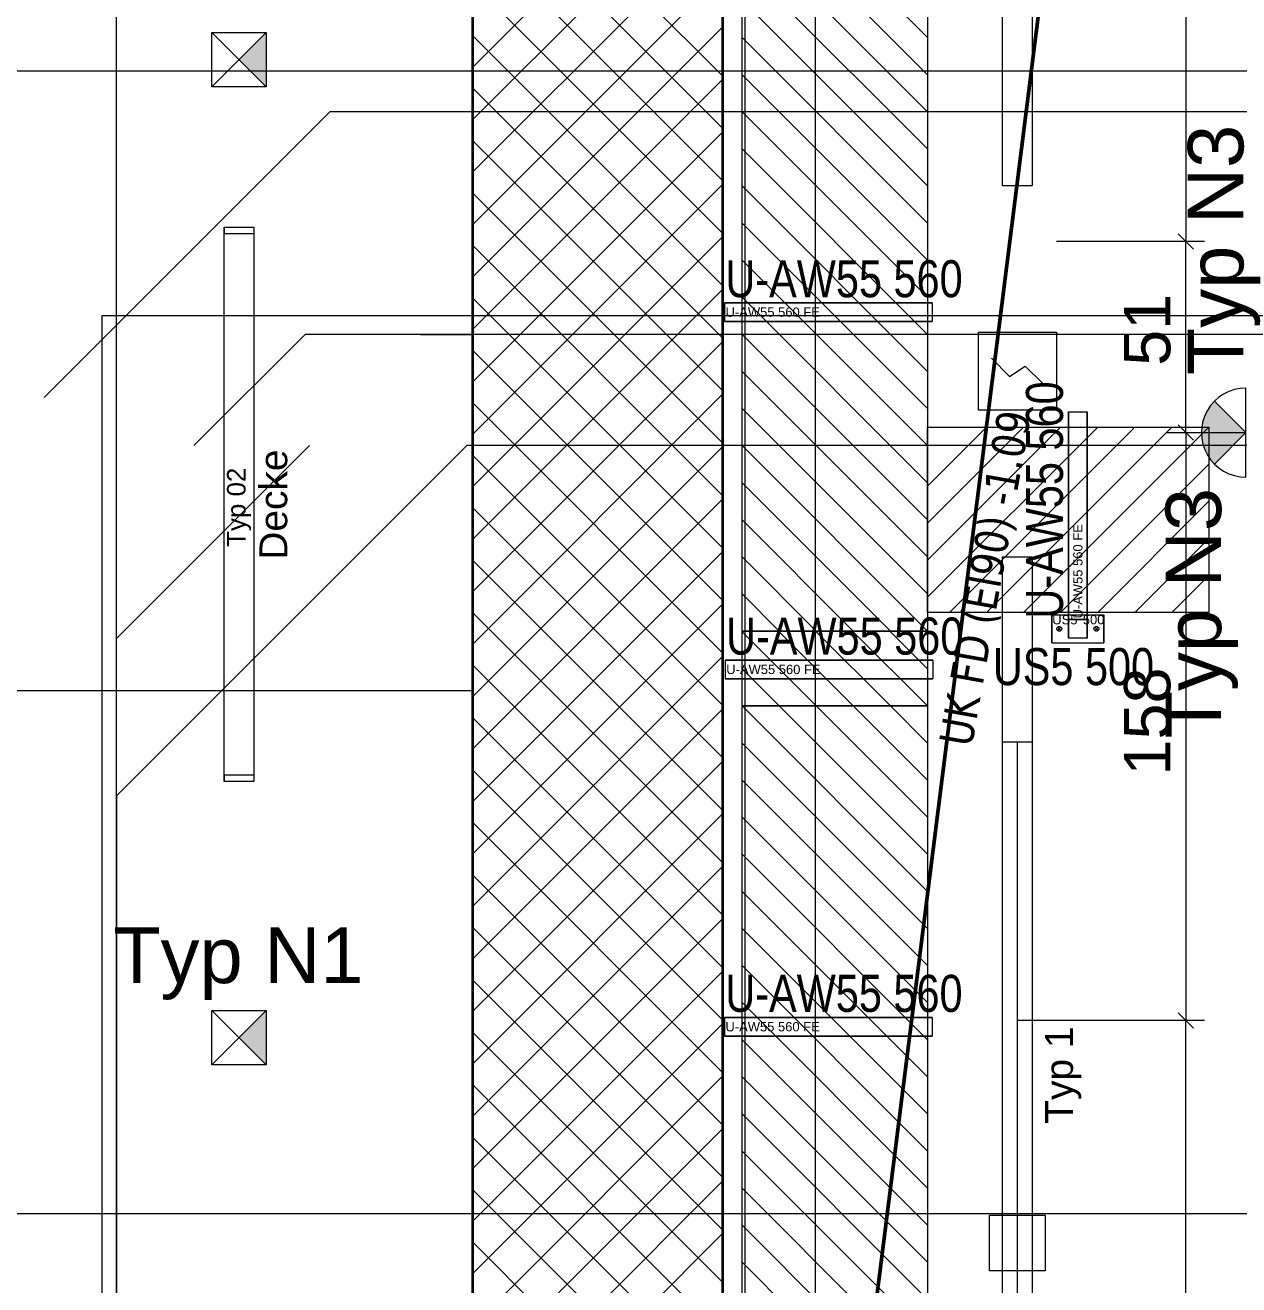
# Model space of a CAD drawing. Extents: x -1132 to 613, y -179 to 712.
# Drawn here: x -739.4 to -674, y 134.2 to 202.1 of the extents above; entities that cross this region are included whole.
import ezdxf
from ezdxf.lldxf.tags import DXFTag

# ---------------------------------------------------------------- set-up
doc = ezdxf.new("R2010")
doc.units = 0
doc.layers.get('0').update_dxf_attribs({"lineweight": 13})
for name, color, linetype, lineweight in [('A-____-NOTE-TEXT', 7, 'Continuous', 9), ('A-DETL-____-HDLN', 7, '_Verdeckte Linien_', 9), ('A-FLOR-____-OTLN', 7, 'Continuous', 9), ('A-WALL-____-MCUT', 7, 'Continuous', 35), ('A-WALL-____-PATT', 7, 'Continuous', 35), ('S-GRID-____-OTLN', 7, 'Continuous', 5)]:
    doc.layers.add(name, color=color, linetype=linetype, lineweight=lineweight)
for name, color, linetype, lineweight, true_color in [('A-DETL-____-OTLN', 5, 'Continuous', 9, 0x0000ff), ('EL01_VVV_Mass', 7, 'Continuous', 13, 0xb2b200), ('EL01_WAN_Brandmeldeanlagen', 7, 'Continuous', 13, 0xff8000), ('EL01_WAN_Leuchten', 7, 'Continuous', 13, 0x0080ff), ('EL01_WAN_Leuchtentyp', 7, 'Continuous', 13, 0x0099ff), ('EL01_WAN_Licht', 7, 'Continuous', 13, 0x0080ff), ('EL01_WAN_Notbeleuchtungen', 7, 'Continuous', 13, 0x009900), ('EL01_WAN_Notbeleuchtungentyp', 7, 'Continuous', 13, 0x009900), ('EL01_WAN_Trassen', 40, 'Continuous', 13, 0xffbf00), ('EL01_WAN_Trassen Befestigung', 7, 'Continuous', 13, 0xb2b200), ('X_Geometrie', 3, 'Continuous', 50, 0x00ff00)]:
    doc.layers.add(name, color=color, linetype=linetype, lineweight=lineweight, true_color=true_color)
doc.styles.get("Standard").update_dxf_attribs({"font": 'arial.ttf'})
tags = doc.linetypes.add('_Rasterlinie_', pattern=[0.375, 0.2, -0.05, 0.075, -0.05]).pattern_tags.tags
tags[10:11] = [DXFTag(74, 4), DXFTag(75, 0), DXFTag(340, '0'), DXFTag(46, 1.0), DXFTag(50, 0.0), DXFTag(44, 0.0), DXFTag(45, 0.0)]
tags[8:9] = [DXFTag(74, 4), DXFTag(75, 0), DXFTag(340, '0'), DXFTag(46, 1.0), DXFTag(50, 0.0), DXFTag(44, 0.0), DXFTag(45, 0.0)]
tags[6:7] = [DXFTag(74, 4), DXFTag(75, 0), DXFTag(340, '0'), DXFTag(46, 1.0), DXFTag(50, 0.0), DXFTag(44, 0.0), DXFTag(45, 0.0)]
tags[4:5] = [DXFTag(74, 4), DXFTag(75, 0), DXFTag(340, '0'), DXFTag(46, 1.0), DXFTag(50, 0.0), DXFTag(44, 0.0), DXFTag(45, 0.0)]
tags = doc.linetypes.add('_Strichliert - Fein_', pattern=[0.15, 0.1, -0.05]).pattern_tags.tags
tags[6:7] = [DXFTag(74, 4), DXFTag(75, 0), DXFTag(340, '0'), DXFTag(46, 1.0), DXFTag(50, 0.0), DXFTag(44, 0.0), DXFTag(45, 0.0)]
tags[4:5] = [DXFTag(74, 4), DXFTag(75, 0), DXFTag(340, '0'), DXFTag(46, 1.0), DXFTag(50, 0.0), DXFTag(44, 0.0), DXFTag(45, 0.0)]
tags = doc.linetypes.add('_Verdeckte Linien_', pattern=[0.15, 0.1, -0.05]).pattern_tags.tags
tags[6:7] = [DXFTag(74, 4), DXFTag(75, 0), DXFTag(340, '0'), DXFTag(46, 1.0), DXFTag(50, 0.0), DXFTag(44, 0.0), DXFTag(45, 0.0)]
tags[4:5] = [DXFTag(74, 4), DXFTag(75, 0), DXFTag(340, '0'), DXFTag(46, 1.0), DXFTag(50, 0.0), DXFTag(44, 0.0), DXFTag(45, 0.0)]

# ---------------------------------------------------------------- blocks, each defined once
blk = doc.blocks.new('Referenz-A0UNPDE96I', base_point=(-1115.886, -117.372))
at = {"layer": 'A-DETL-____-HDLN', "color": 0, "linetype": '_Verdeckte Linien_', "ltscale": 0.13}
for p, q in [((-734.515, 1.478), (-734.515, 252.878)), ((-738.415, 182.078), (-723.015, 197.478)), ((-538.215, 197.478), (-723.015, 197.478)), ((-735.315, 186.478), (-735.315, -37.522)), ((-365.615, 186.478), (-735.315, 186.478)), ((-724.344, 185.478), (-730.344, 179.478)), ((-551.015, 185.478), (-724.344, 185.478)), ((-718.115, 185.478), (-715.315, 185.478)), ((-715.629, 179.478), (-734.515, 160.593)), ((-734.515, 169.078), (-724.115, 179.478)), ((-637.215, 179.478), (-715.629, 179.478)), ((-734.515, 160.593), (-734.515, 32.478))]:
    blk.add_line(p, q, dxfattribs=at)
at = {"layer": 'A-DETL-____-OTLN', "color": 0, "linetype": '_Strichliert - Fein_', "ltscale": 0.13}
blk.add_line((-700.615, 98.478), (-700.615, 261.878), dxfattribs=at)
at = {"layer": 'A-FLOR-____-OTLN', "color": 0, "linetype": 'Continuous', "ltscale": 0.13}
blk.add_line((-740.515, 166.278), (-715.315, 166.278), dxfattribs=at)
at = {"layer": 'A-WALL-____-MCUT', "color": 0, "linetype": 'Continuous', "ltscale": 0.35}
for p, q in [((-715.315, 261.678), (-715.315, -107.622)), ((-701.815, 98.478), (-701.815, 261.678))]:
    blk.add_line(p, q, dxfattribs=at)
at = {"layer": 'A-WALL-____-PATT', "color": 0, "linetype": 'Continuous', "lineweight": 9, "ltscale": 0.13}
for p, q in [((-715.315, 199.874), (-701.815, 213.374)), ((-701.815, 199.406), (-715.315, 212.906)), ((-715.315, 197.046), (-701.815, 210.546)), ((-701.815, 196.578), (-715.315, 210.078)), ((-715.315, 194.217), (-701.815, 207.717)), ((-701.815, 193.75), (-715.315, 207.25)), ((-715.315, 191.389), (-701.815, 204.889)), ((-701.815, 190.921), (-715.315, 204.421)), ((-715.315, 188.561), (-701.815, 202.061)), ((-701.815, 188.093), (-715.315, 201.593)), ((-715.315, 185.732), (-701.815, 199.232)), ((-701.815, 185.264), (-715.315, 198.764)), ((-715.315, 182.904), (-701.815, 196.404)), ((-701.815, 182.436), (-715.315, 195.936)), ((-715.315, 180.075), (-701.815, 193.575)), ((-701.815, 179.607), (-715.315, 193.107)), ((-715.315, 177.247), (-701.815, 190.747)), ((-701.815, 176.779), (-715.315, 190.279)), ((-715.315, 174.418), (-701.815, 187.918)), ((-701.815, 173.951), (-715.315, 187.451)), ((-715.315, 171.59), (-701.815, 185.09)), ((-701.815, 171.122), (-715.315, 184.622)), ((-715.315, 168.762), (-701.815, 182.262)), ((-701.815, 168.294), (-715.315, 181.794)), ((-715.315, 165.933), (-701.815, 179.433)), ((-701.815, 165.465), (-715.315, 178.965)), ((-715.315, 163.105), (-701.815, 176.605)), ((-701.815, 162.637), (-715.315, 176.137)), ((-715.315, 160.276), (-701.815, 173.776)), ((-701.815, 159.808), (-715.315, 173.308)), ((-715.315, 157.448), (-701.815, 170.948)), ((-701.815, 156.98), (-715.315, 170.48)), ((-715.315, 154.619), (-701.815, 168.119)), ((-701.815, 154.152), (-715.315, 167.652)), ((-715.315, 151.791), (-701.815, 165.291)), ((-701.815, 151.323), (-715.315, 164.823)), ((-715.315, 148.963), (-701.815, 162.463)), ((-701.815, 148.495), (-715.315, 161.995)), ((-715.315, 146.134), (-701.815, 159.634)), ((-701.815, 145.666), (-715.315, 159.166)), ((-715.315, 143.306), (-701.815, 156.806)), ((-701.815, 142.838), (-715.315, 156.338)), ((-715.315, 140.477), (-701.815, 153.977)), ((-701.815, 140.009), (-715.315, 153.509)), ((-715.315, 137.649), (-701.815, 151.149)), ((-701.815, 137.181), (-715.315, 150.681)), ((-715.315, 134.82), (-701.815, 148.32)), ((-701.815, 134.353), (-715.315, 147.853)), ((-715.315, 131.992), (-701.815, 145.492)), ((-701.815, 131.524), (-715.315, 145.024)), ((-715.315, 129.164), (-701.815, 142.664)), ((-701.815, 128.696), (-715.315, 142.196)), ((-715.315, 126.335), (-701.815, 139.835)), ((-701.815, 125.867), (-715.315, 139.367)), ((-715.315, 123.507), (-701.815, 137.007)), ((-701.815, 123.039), (-715.315, 136.539))]:
    blk.add_line(p, q, dxfattribs=at)
at = {"layer": 'S-GRID-____-OTLN', "color": 0, "linetype": '_Rasterlinie_', "ltscale": 0.13}
for p, q in [((-696.815, -113.603), (-696.815, 631.478)), ((-1107.612, 199.678), (103.376, 199.678)), ((-1107.612, 138.078), (103.376, 138.078))]:
    blk.add_line(p, q, dxfattribs=at)
at = {"layer": 'X_Geometrie', "color": 0, "linetype": 'Continuous', "ltscale": 0.5}
blk.add_line((-698.996, 90.04), (-677.749, 258.729), dxfattribs=at)
at = {"layer": 'A-____-NOTE-TEXT', "color": 0, "linetype": 'Continuous', "lineweight": 5, "ltscale": 0.13, "insert": (-690.177, 163.499), "char_height": 1.8, "attachment_point": 1, "rotation": 79.87909}
blk.add_mtext('{\\W0.8;\\fVerdana;UK FD (EI90) -1.09}', dxfattribs=at)
blk = doc.blocks.new('Kabelkanal-A0UNPDFP6I', base_point=(-700.784, 165.442))
at = {"color": 0, "linetype": 'ByBlock', "lineweight": -2, "ltscale": 0.13}
for p, q in [((-700.784, 165.442), (-700.784, 169.478)), ((-700.784, 169.478), (-690.784, 169.478)), ((-690.784, 169.478), (-690.784, 165.442)), ((-690.784, 165.442), (-700.784, 165.442))]:
    blk.add_line(p, q, dxfattribs=at)
at = {"color": 0, "linetype": 'ByBlock', "lineweight": 18, "ltscale": 0.18}
for p, q in [((-700.784, 169.442), (-696.784, 165.442)), ((-698.82, 169.478), (-694.784, 165.442)), ((-696.82, 169.478), (-692.784, 165.442)), ((-690.784, 165.442), (-694.82, 169.478)), ((-690.784, 167.442), (-692.82, 169.478)), ((-700.784, 167.442), (-698.784, 165.442))]:
    blk.add_line(p, q, dxfattribs=at)
blk = doc.blocks.new('IfcObject-A0UNPDGF6I', base_point=(-701.733, 147.643))
at = {"layer": 'EL01_WAN_Trassen', "linetype": 'ByBlock', "lineweight": -2, "ltscale": 0.13}
for p, q in [((-701.733, 148.643), (-701.733, 147.643)), ((-701.733, 148.643), (-701.733, 147.643)), ((-701.733, 148.643), (-690.533, 148.643)), ((-690.533, 148.643), (-701.733, 148.643)), ((-701.733, 148.643), (-701.733, 148.643)), ((-690.533, 148.643), (-690.533, 147.643)), ((-690.533, 148.643), (-690.533, 147.643)), ((-690.533, 148.643), (-690.533, 148.643)), ((-701.733, 147.643), (-690.533, 147.643)), ((-690.533, 147.643), (-701.733, 147.643)), ((-701.733, 147.643), (-701.733, 147.643)), ((-690.533, 147.643), (-690.533, 147.643))]:
    blk.add_line(p, q, dxfattribs=at)
at = {"layer": 'EL01_WAN_Trassen', "lineweight": -2, "attachment_point": 1}
for s, insert, char_height in [('{\\W0.8;\\fArial;U-AW55 560}', (-701.686, 150.943), 2), ('{\\fArial;U-AW55 560 FE}', (-701.678, 148.393), 0.5)]:
    blk.add_mtext(s, dxfattribs=dict(at, insert=insert, char_height=char_height))
blk = doc.blocks.new('Kabelkanal-A0UNPDIL6I', base_point=(-700.784, 169.478))
at = {"color": 0, "linetype": 'ByBlock', "lineweight": -2, "ltscale": 0.13}
for p, q in [((-700.784, 169.478), (-700.784, 229.478)), ((-700.784, 229.478), (-690.784, 229.478)), ((-690.784, 229.478), (-690.784, 169.478)), ((-690.784, 169.478), (-700.784, 169.478))]:
    blk.add_line(p, q, dxfattribs=at)
at = {"color": 0, "linetype": 'ByBlock', "lineweight": 18, "ltscale": 0.18}
for p, q in [((-690.784, 219.478), (-700.784, 229.478)), ((-690.784, 221.478), (-698.784, 229.478)), ((-690.784, 223.478), (-696.784, 229.478)), ((-690.784, 225.478), (-694.784, 229.478)), ((-690.784, 227.478), (-692.784, 229.478)), ((-690.784, 217.478), (-700.784, 227.478)), ((-690.784, 215.478), (-700.784, 225.478)), ((-690.784, 213.478), (-700.784, 223.478)), ((-690.784, 211.478), (-700.784, 221.478)), ((-690.784, 209.478), (-700.784, 219.478)), ((-690.784, 207.478), (-700.784, 217.478)), ((-690.784, 205.478), (-700.784, 215.478)), ((-690.784, 203.478), (-700.784, 213.478)), ((-690.784, 201.478), (-700.784, 211.478)), ((-690.784, 199.478), (-700.784, 209.478)), ((-690.784, 197.478), (-700.784, 207.478)), ((-690.784, 195.478), (-700.784, 205.478)), ((-690.784, 193.478), (-700.784, 203.478)), ((-690.784, 191.478), (-700.784, 201.478)), ((-690.784, 189.478), (-700.784, 199.478)), ((-690.784, 187.478), (-700.784, 197.478)), ((-690.784, 185.478), (-700.784, 195.478)), ((-690.784, 183.478), (-700.784, 193.478)), ((-690.784, 181.478), (-700.784, 191.478)), ((-690.784, 179.478), (-700.784, 189.478)), ((-690.784, 177.478), (-700.784, 187.478)), ((-690.784, 175.478), (-700.784, 185.478)), ((-690.784, 173.478), (-700.784, 183.478)), ((-690.784, 171.478), (-700.784, 181.478)), ((-690.784, 169.478), (-700.784, 179.478)), ((-700.784, 177.478), (-692.784, 169.478)), ((-700.784, 175.478), (-694.784, 169.478)), ((-700.784, 173.478), (-696.784, 169.478)), ((-700.784, 171.478), (-698.784, 169.478))]:
    blk.add_line(p, q, dxfattribs=at)
blk = doc.blocks.new('Kabelkanal-A0UNPDKF6I', base_point=(-700.784, 105.442))
at = {"color": 0, "linetype": 'ByBlock', "lineweight": -2, "ltscale": 0.13}
for p, q in [((-700.784, 105.442), (-700.784, 165.442)), ((-700.784, 165.442), (-690.784, 165.442)), ((-690.784, 165.442), (-690.784, 105.442)), ((-690.784, 105.442), (-700.784, 105.442))]:
    blk.add_line(p, q, dxfattribs=at)
at = {"color": 0, "linetype": 'ByBlock', "lineweight": 18, "ltscale": 0.18}
for p, q in [((-690.784, 155.442), (-700.784, 165.442)), ((-690.784, 157.442), (-698.784, 165.442)), ((-690.784, 159.442), (-696.784, 165.442)), ((-690.784, 161.442), (-694.784, 165.442)), ((-690.784, 163.442), (-692.784, 165.442)), ((-690.784, 153.442), (-700.784, 163.442)), ((-690.784, 151.442), (-700.784, 161.442)), ((-690.784, 149.442), (-700.784, 159.442)), ((-690.784, 147.442), (-700.784, 157.442)), ((-690.784, 145.442), (-700.784, 155.442)), ((-690.784, 143.442), (-700.784, 153.442)), ((-690.784, 141.442), (-700.784, 151.442)), ((-690.784, 139.442), (-700.784, 149.442)), ((-690.784, 137.442), (-700.784, 147.442)), ((-690.784, 135.442), (-700.784, 145.442)), ((-690.784, 133.442), (-700.784, 143.442)), ((-690.784, 131.442), (-700.784, 141.442)), ((-690.784, 129.442), (-700.784, 139.442)), ((-690.784, 127.442), (-700.784, 137.442)), ((-690.784, 125.442), (-700.784, 135.442)), ((-690.784, 123.442), (-700.784, 133.442)), ((-690.784, 121.442), (-700.784, 131.442)), ((-690.784, 119.442), (-700.784, 129.442)), ((-690.784, 117.442), (-700.784, 127.442)), ((-690.784, 115.442), (-700.784, 125.442)), ((-690.784, 113.442), (-700.784, 123.442)), ((-690.784, 111.442), (-700.784, 121.442)), ((-690.784, 109.442), (-700.784, 119.442)), ((-690.784, 107.442), (-700.784, 117.442)), ((-690.784, 105.442), (-700.784, 115.442)), ((-700.784, 113.442), (-692.784, 105.442)), ((-700.784, 111.442), (-694.784, 105.442)), ((-700.784, 109.442), (-696.784, 105.442)), ((-700.784, 107.442), (-698.784, 105.442))]:
    blk.add_line(p, q, dxfattribs=at)
blk = doc.blocks.new('IfcObject-A0UNPDMD6I', base_point=(-687.26, 166.563))
at = {"layer": 'EL01_WAN_Trassen', "linetype": 'ByBlock', "lineweight": -2, "ltscale": 0.13}
for p, q in [((-684.076, 170.352), (-681.276, 170.352)), ((-684.076, 170.352), (-681.276, 170.352)), ((-684.076, 168.852), (-684.076, 170.352)), ((-684.076, 170.352), (-684.076, 170.352)), ((-684.076, 170.352), (-684.076, 168.852)), ((-682.176, 170.102), (-683.176, 170.102)), ((-682.176, 170.102), (-683.176, 170.102)), ((-683.176, 169.102), (-683.176, 170.102)), ((-683.176, 170.102), (-683.176, 170.102)), ((-683.176, 170.102), (-683.176, 169.102)), ((-682.176, 169.102), (-682.176, 170.102)), ((-682.176, 170.102), (-682.176, 170.102)), ((-682.176, 170.102), (-682.176, 169.102)), ((-681.276, 168.852), (-681.276, 170.352)), ((-681.276, 170.352), (-681.276, 170.352)), ((-681.276, 170.352), (-681.276, 168.852)), ((-683.806, 169.602), (-683.802, 169.636)), ((-683.802, 169.568), (-683.806, 169.602)), ((-683.802, 169.636), (-683.789, 169.667)), ((-683.789, 169.537), (-683.802, 169.568)), ((-683.789, 169.667), (-683.768, 169.694)), ((-683.768, 169.51), (-683.789, 169.537)), ((-683.768, 169.694), (-683.741, 169.715)), ((-683.768, 169.51), (-683.584, 169.694)), ((-683.584, 169.51), (-683.768, 169.694)), ((-683.741, 169.49), (-683.768, 169.51)), ((-683.741, 169.715), (-683.71, 169.728)), ((-683.71, 169.477), (-683.741, 169.49)), ((-683.71, 169.728), (-683.676, 169.732)), ((-683.676, 169.472), (-683.71, 169.477)), ((-683.676, 169.732), (-683.642, 169.728)), ((-683.642, 169.477), (-683.676, 169.472)), ((-683.642, 169.728), (-683.611, 169.715)), ((-683.611, 169.49), (-683.642, 169.477)), ((-683.611, 169.715), (-683.584, 169.694)), ((-683.584, 169.51), (-683.611, 169.49)), ((-683.584, 169.694), (-683.563, 169.667)), ((-683.563, 169.537), (-683.584, 169.51)), ((-683.563, 169.667), (-683.55, 169.636)), ((-683.55, 169.568), (-683.563, 169.537)), ((-683.55, 169.636), (-683.546, 169.602)), ((-683.546, 169.602), (-683.55, 169.568)), ((-681.806, 169.602), (-681.802, 169.636)), ((-681.802, 169.568), (-681.806, 169.602)), ((-681.802, 169.636), (-681.789, 169.667)), ((-681.789, 169.537), (-681.802, 169.568)), ((-681.789, 169.667), (-681.768, 169.694)), ((-681.768, 169.51), (-681.789, 169.537)), ((-681.768, 169.694), (-681.741, 169.715)), ((-681.768, 169.694), (-681.584, 169.51)), ((-681.768, 169.51), (-681.584, 169.694)), ((-681.741, 169.49), (-681.768, 169.51)), ((-681.741, 169.715), (-681.71, 169.728)), ((-681.71, 169.477), (-681.741, 169.49)), ((-681.71, 169.728), (-681.676, 169.732)), ((-681.676, 169.472), (-681.71, 169.477)), ((-681.676, 169.732), (-681.642, 169.728)), ((-681.642, 169.477), (-681.676, 169.472)), ((-681.642, 169.728), (-681.611, 169.715)), ((-681.611, 169.49), (-681.642, 169.477)), ((-681.611, 169.715), (-681.584, 169.694)), ((-681.584, 169.51), (-681.611, 169.49)), ((-681.584, 169.694), (-681.563, 169.667)), ((-681.563, 169.537), (-681.584, 169.51)), ((-681.563, 169.667), (-681.55, 169.636)), ((-681.55, 169.568), (-681.563, 169.537)), ((-681.55, 169.636), (-681.546, 169.602)), ((-681.546, 169.602), (-681.55, 169.568)), ((-684.076, 168.852), (-681.276, 168.852)), ((-684.076, 168.852), (-681.276, 168.852)), ((-684.076, 168.852), (-684.076, 168.852)), ((-682.176, 169.102), (-683.176, 169.102)), ((-682.176, 169.102), (-683.176, 169.102)), ((-683.176, 169.102), (-683.176, 169.102)), ((-682.176, 169.102), (-682.176, 169.102)), ((-681.276, 168.852), (-681.276, 168.852))]:
    blk.add_line(p, q, dxfattribs=at)
at = {"layer": 'EL01_WAN_Trassen', "lineweight": -2, "attachment_point": 1}
for s, insert, char_height in [('{\\fArial;US5}', (-684.054, 170.339), 0.5), ('{\\fArial;500}', (-682.406, 170.343), 0.5), ('{\\W0.8;\\fArial;US5 500}', (-687.26, 168.563), 2)]:
    blk.add_mtext(s, dxfattribs=dict(at, insert=insert, char_height=char_height))
blk = doc.blocks.new('Kabelkanal-A0UNPDNN6I', base_point=(-690.784, 170.478))
at = {"color": 0, "linetype": 'ByBlock', "lineweight": -2, "ltscale": 0.13}
for p, q in [((-690.784, 170.478), (-690.784, 180.478)), ((-690.784, 180.478), (-675.604, 180.478)), ((-675.604, 180.478), (-675.604, 170.478)), ((-675.604, 170.478), (-690.784, 170.478))]:
    blk.add_line(p, q, dxfattribs=at)
at = {"color": 0, "linetype": 'ByBlock', "lineweight": 18, "ltscale": 0.18}
for p, q in [((-681.604, 180.478), (-690.784, 171.298)), ((-683.604, 180.478), (-690.784, 173.298)), ((-685.604, 180.478), (-690.784, 175.298)), ((-687.604, 180.478), (-690.784, 177.298)), ((-679.604, 180.478), (-689.604, 170.478)), ((-677.604, 180.478), (-687.604, 170.478)), ((-675.604, 180.478), (-685.604, 170.478)), ((-683.604, 170.478), (-675.604, 178.478)), ((-681.604, 170.478), (-675.604, 176.478)), ((-679.604, 170.478), (-675.604, 174.478)), ((-677.604, 170.478), (-675.604, 172.478))]:
    blk.add_line(p, q, dxfattribs=at)
blk = doc.blocks.new('IfcObject-A0UNPDOD6I', base_point=(-685.476, 170.102))
at = {"layer": 'EL01_WAN_Trassen', "linetype": 'ByBlock', "lineweight": -2, "ltscale": 0.13}
for p, q in [((-683.176, 181.302), (-682.176, 181.302)), ((-683.176, 181.302), (-682.176, 181.302)), ((-683.176, 170.102), (-683.176, 181.302)), ((-683.176, 181.302), (-683.176, 181.302)), ((-683.176, 181.302), (-683.176, 170.102)), ((-682.176, 170.102), (-682.176, 181.302)), ((-682.176, 181.302), (-682.176, 181.302)), ((-682.176, 181.302), (-682.176, 170.102)), ((-683.176, 170.102), (-682.176, 170.102)), ((-683.176, 170.102), (-682.176, 170.102)), ((-683.176, 170.102), (-683.176, 170.102)), ((-682.176, 170.102), (-682.176, 170.102))]:
    blk.add_line(p, q, dxfattribs=at)
at = {"layer": 'EL01_WAN_Trassen', "lineweight": -2, "attachment_point": 1, "rotation": 90}
for s, insert, char_height in [('{\\W0.8;\\fArial;U-AW55 560}', (-685.476, 170.149), 2), ('{\\fArial;U-AW55 560 FE}', (-682.926, 170.157), 0.5)]:
    blk.add_mtext(s, dxfattribs=dict(at, insert=insert, char_height=char_height))
blk = doc.blocks.new('IfcObject-A0UNPDP96I', base_point=(-701.728, 186.177))
at = {"layer": 'EL01_WAN_Trassen', "linetype": 'ByBlock', "lineweight": -2, "ltscale": 0.13}
for p, q in [((-701.728, 187.177), (-701.728, 186.177)), ((-701.728, 187.177), (-701.728, 186.177)), ((-701.728, 187.177), (-690.528, 187.177)), ((-690.528, 187.177), (-701.728, 187.177)), ((-701.728, 187.177), (-701.728, 187.177)), ((-690.528, 187.177), (-690.528, 186.177)), ((-690.528, 187.177), (-690.528, 186.177)), ((-690.528, 187.177), (-690.528, 187.177)), ((-701.728, 186.177), (-690.528, 186.177)), ((-690.528, 186.177), (-701.728, 186.177)), ((-701.728, 186.177), (-701.728, 186.177)), ((-690.528, 186.177), (-690.528, 186.177))]:
    blk.add_line(p, q, dxfattribs=at)
at = {"layer": 'EL01_WAN_Trassen', "lineweight": -2, "attachment_point": 1}
for s, insert, char_height in [('{\\W0.8;\\fArial;U-AW55 560}', (-701.682, 189.477), 2), ('{\\fArial;U-AW55 560 FE}', (-701.673, 186.927), 0.5)]:
    blk.add_mtext(s, dxfattribs=dict(at, insert=insert, char_height=char_height))
blk = doc.blocks.new('IfcObject-A0UNPDRZ6I', base_point=(-701.691, 166.91))
at = {"layer": 'EL01_WAN_Trassen', "linetype": 'ByBlock', "lineweight": -2, "ltscale": 0.13}
for p, q in [((-701.691, 167.91), (-701.691, 166.91)), ((-701.691, 167.91), (-701.691, 166.91)), ((-701.691, 167.91), (-690.491, 167.91)), ((-690.491, 167.91), (-701.691, 167.91)), ((-701.691, 167.91), (-701.691, 167.91)), ((-690.491, 167.91), (-690.491, 166.91)), ((-690.491, 167.91), (-690.491, 166.91)), ((-690.491, 167.91), (-690.491, 167.91)), ((-701.691, 166.91), (-690.491, 166.91)), ((-690.491, 166.91), (-701.691, 166.91)), ((-701.691, 166.91), (-701.691, 166.91)), ((-690.491, 166.91), (-690.491, 166.91))]:
    blk.add_line(p, q, dxfattribs=at)
at = {"layer": 'EL01_WAN_Trassen', "lineweight": -2, "attachment_point": 1}
for s, insert, char_height in [('{\\W0.8;\\fArial;U-AW55 560}', (-701.644, 170.21), 2), ('{\\fArial;U-AW55 560 FE}', (-701.636, 167.66), 0.5)]:
    blk.add_mtext(s, dxfattribs=dict(at, insert=insert, char_height=char_height))
blk = doc.blocks.new('LED-Langfeldleuchte 37W-A0UNPDVV6I', base_point=(-728.713, 161.364))
at = {"color": 0, "linetype": 'ByBlock', "lineweight": -2, "ltscale": 0.13}
for p, q in [((-728.713, 191.256), (-728.713, 190.908)), ((-728.713, 161.712), (-728.713, 191.256)), ((-728.713, 191.256), (-727.113, 191.256)), ((-728.713, 161.364), (-728.713, 190.908)), ((-728.713, 190.908), (-727.113, 190.908)), ((-727.113, 191.256), (-727.113, 190.908)), ((-727.113, 191.256), (-727.113, 161.712)), ((-727.113, 190.908), (-727.113, 161.364)), ((-728.713, 161.712), (-728.713, 161.364)), ((-727.113, 161.712), (-728.713, 161.712)), ((-727.113, 161.712), (-727.113, 161.364)), ((-727.113, 161.364), (-728.713, 161.364))]:
    blk.add_line(p, q, dxfattribs=at)
blk = doc.blocks.new('Bemerkung 1-A0UNPDVX6I', base_point=(-728.558, 174.019))
at = {"color": 0, "lineweight": -2, "insert": (-728.558, 174.019), "char_height": 1, "attachment_point": 1, "rotation": 90}
blk.add_mtext('{\\fArial;Typ 02}', dxfattribs=at)
blk = doc.blocks.new('Absolute Höhe-A0UNPDVZ6I', base_point=(-726.81, 173.328))
at = {"color": 0, "lineweight": -2, "insert": (-726.81, 173.328), "char_height": 1.5, "attachment_point": 1, "rotation": 90}
blk.add_mtext('{\\fArial;Decke}', dxfattribs=at)
blk = doc.blocks.new('Deckendose UP-A0UNPELT6I', base_point=(-687.435, 134.988))
at = {"color": 0, "lineweight": -2}
for p, q in [((-687.435, 134.988), (-687.435, 137.988)), ((-687.435, 137.988), (-684.435, 137.988)), ((-684.435, 137.988), (-684.435, 134.988)), ((-684.435, 134.988), (-687.435, 134.988))]:
    blk.add_line(p, q, dxfattribs=at)
blk = doc.blocks.new('Maß-A0UNPET56I', base_point=(-685.935, 190.065))
at = {"color": 0, "lineweight": -2}
for p, q in [((-676.441, 225.065), (-677.268, 225.892)), ((-675.854, 225.478), (-685.935, 225.478)), ((-676.854, 225.478), (-676.854, 190.478)), ((-676.441, 190.065), (-677.268, 190.892)), ((-675.854, 190.478), (-683.835, 190.478))]:
    blk.add_line(p, q, dxfattribs=at)
at = {"color": 0, "lineweight": -2, "insert": (-680.188, 205.327), "char_height": 2.5, "attachment_point": 1, "rotation": 90}
blk.add_mtext('{\\fArial;175}', dxfattribs=at)
blk = doc.blocks.new('Maß-A0UNPEZP6I', base_point=(-685.935, 148.074))
at = {"color": 0, "lineweight": -2}
for p, q in [((-677.854, 180.178), (-673.613, 180.178)), ((-676.441, 179.765), (-677.268, 180.592)), ((-676.854, 180.178), (-676.854, 148.488)), ((-676.441, 148.074), (-677.268, 148.901)), ((-675.854, 148.488), (-685.935, 148.488))]:
    blk.add_line(p, q, dxfattribs=at)
at = {"color": 0, "lineweight": -2, "insert": (-680.188, 161.689), "char_height": 2.5, "attachment_point": 1, "rotation": 90}
blk.add_mtext('{\\fArial;158}', dxfattribs=at)
blk = doc.blocks.new('Typ 01P-A0UNPF0D6I', base_point=(-686.735, 123.488))
at = {"color": 0, "lineweight": -2}
for p, q in [((-686.735, 123.488), (-686.735, 173.488)), ((-686.735, 173.488), (-685.135, 173.488)), ((-685.135, 173.488), (-685.135, 123.488)), ((-685.135, 163.488), (-686.735, 163.488)), ((-685.935, 133.488), (-685.935, 163.488)), ((-685.135, 133.488), (-686.735, 133.488)), ((-685.135, 123.488), (-686.735, 123.488))]:
    blk.add_line(p, q, dxfattribs=at)
blk = doc.blocks.new('Notleuchte eckig-A0UNPF236I', base_point=(-729.374, 146.095))
at = {"color": 0, "lineweight": -2}
for p, q in [((-729.374, 149.014), (-726.455, 146.095)), ((-729.374, 146.095), (-726.455, 149.014)), ((-729.374, 146.095), (-729.374, 149.014)), ((-729.374, 149.014), (-726.455, 149.014)), ((-726.455, 149.014), (-726.455, 146.095)), ((-726.455, 146.095), (-729.374, 146.095))]:
    blk.add_line(p, q, dxfattribs=at)
for points in [[(-726.455, 147.554), (-727.914, 147.554), (-726.455, 149.014)], [(-726.455, 146.095), (-726.455, 147.554), (-727.914, 147.554)]]:
    blk.add_solid(points, dxfattribs=at)
blk = doc.blocks.new('Bemerkung 1-A0UNPF256I', base_point=(-734.698, 150.496))
at = {"color": 0, "lineweight": -2, "insert": (-734.698, 153.496), "char_height": 3, "attachment_point": 1}
blk.add_mtext('{\\fArial;Typ N1}', dxfattribs=at)
blk = doc.blocks.new('Notleuchte Wand-A0UNPF7J6I', base_point=(-676.012, 177.779))
at = {"color": 0, "lineweight": -2}
for p, q in [((-675.073, 182.082), (-675.309, 181.875)), ((-674.812, 182.256), (-675.073, 182.082)), ((-674.531, 182.395), (-674.812, 182.256)), ((-674.234, 182.496), (-674.531, 182.395)), ((-673.926, 182.557), (-674.234, 182.496)), ((-673.613, 182.578), (-673.926, 182.557)), ((-673.613, 177.779), (-673.613, 182.578)), ((-675.691, 181.378), (-675.829, 181.096)), ((-675.516, 181.639), (-675.691, 181.378)), ((-675.309, 181.875), (-675.516, 181.639)), ((-673.613, 180.178), (-675.309, 181.875)), ((-675.93, 180.799), (-675.992, 180.491)), ((-675.829, 181.096), (-675.93, 180.799)), ((-675.992, 180.491), (-676.012, 180.178)), ((-676.012, 180.178), (-675.992, 179.865)), ((-675.309, 178.482), (-673.613, 180.178)), ((-675.992, 179.865), (-675.93, 179.557)), ((-675.93, 179.557), (-675.829, 179.26)), ((-675.829, 179.26), (-675.691, 178.979)), ((-675.691, 178.979), (-675.516, 178.718)), ((-675.516, 178.718), (-675.309, 178.482)), ((-675.309, 178.482), (-675.073, 178.275)), ((-675.073, 178.275), (-674.812, 178.1)), ((-674.812, 178.1), (-674.531, 177.962)), ((-674.531, 177.962), (-674.234, 177.861)), ((-674.234, 177.861), (-673.926, 177.799)), ((-673.926, 177.799), (-673.613, 177.779))]:
    blk.add_line(p, q, dxfattribs=at)
for points in [[(-674.234, 180.799), (-675.93, 180.799), (-674.812, 181.378)], [(-675.93, 180.799), (-674.812, 181.378), (-675.691, 181.378)], [(-674.812, 181.378), (-675.691, 181.378), (-675.309, 181.875)], [(-673.613, 180.178), (-676.012, 180.178), (-674.234, 180.799)], [(-676.012, 180.178), (-674.234, 180.799), (-675.93, 180.799)], [(-675.93, 179.557), (-673.613, 180.178), (-676.012, 180.178)], [(-673.613, 180.178), (-676.012, 180.178), (-673.613, 180.178)], [(-676.012, 180.178), (-673.613, 180.178), (-676.012, 180.178)], [(-674.234, 179.557), (-675.93, 179.557), (-673.613, 180.178)], [(-675.691, 178.979), (-674.234, 179.557), (-675.93, 179.557)], [(-674.812, 178.979), (-675.691, 178.979), (-674.234, 179.557)], [(-675.309, 178.482), (-674.812, 178.979), (-675.691, 178.979)]]:
    blk.add_solid(points, dxfattribs=at)
blk = doc.blocks.new('Bemerkung 1-A0UNPF7L6I', base_point=(-677.947, 163.689))
at = {"color": 0, "lineweight": -2, "insert": (-677.947, 163.689), "char_height": 3, "attachment_point": 1, "rotation": 90}
blk.add_mtext('{\\fArial;Typ N3}', dxfattribs=at)
blk = doc.blocks.new('Bemerkung 1-A0UNPF7N6I', base_point=(-676.747, 183.274))
at = {"color": 0, "lineweight": -2, "insert": (-676.747, 183.274), "char_height": 3, "attachment_point": 1, "rotation": 90}
blk.add_mtext('{\\fArial;Typ N3}', dxfattribs=at)
blk = doc.blocks.new('Maß-A0UNPFHN6I', base_point=(-683.835, 179.765))
at = {"color": 0, "lineweight": -2}
for p, q in [((-677.268, 190.892), (-676.441, 190.065)), ((-675.854, 190.478), (-683.835, 190.478)), ((-676.854, 180.178), (-676.854, 190.478)), ((-677.854, 180.178), (-673.613, 180.178)), ((-677.268, 180.592), (-676.441, 179.765))]:
    blk.add_line(p, q, dxfattribs=at)
at = {"color": 0, "lineweight": -2, "insert": (-680.188, 183.78), "char_height": 2.5, "attachment_point": 1, "rotation": 90}
blk.add_mtext('{\\fArial;51}', dxfattribs=at)
blk = doc.blocks.new('Maß-A0UNPFIB6I', base_point=(-685.935, 74.065))
at = {"color": 0, "lineweight": -2}
for p, q in [((-677.268, 148.901), (-676.441, 148.074)), ((-675.854, 148.488), (-685.935, 148.488)), ((-676.854, 74.478), (-676.854, 148.488))]:
    blk.add_line(p, q, dxfattribs=at)
blk = doc.blocks.new('MText-A0UNPFJB6I', base_point=(-684.44, 142.915))
at = {"color": 0, "linetype": 'ByBlock', "lineweight": -2, "ltscale": 0.13, "insert": (-684.44, 142.915), "char_height": 1.5, "attachment_point": 1, "rotation": 90}
blk.add_mtext('{\\fArial;Typ 1}', dxfattribs=at)
blk = doc.blocks.new('Notleuchte eckig-A0UNPFKB6I', base_point=(-729.374, 198.829))
at = {"color": 0, "lineweight": -2}
for p, q in [((-729.374, 201.749), (-726.455, 198.829)), ((-729.374, 198.829), (-726.455, 201.749)), ((-729.374, 198.829), (-729.374, 201.749)), ((-729.374, 201.749), (-726.455, 201.749)), ((-726.455, 201.749), (-726.455, 198.829)), ((-726.455, 198.829), (-729.374, 198.829))]:
    blk.add_line(p, q, dxfattribs=at)
for points in [[(-726.455, 200.289), (-727.914, 200.289), (-726.455, 201.749)], [(-726.455, 198.829), (-726.455, 200.289), (-727.914, 200.289)]]:
    blk.add_solid(points, dxfattribs=at)
blk = doc.blocks.new('Typ 01P-A0UNPFP76I', base_point=(-686.735, 193.488))
at = {"color": 0, "lineweight": -2}
for p, q in [((-686.735, 193.488), (-686.735, 243.488)), ((-686.735, 243.488), (-685.135, 243.488)), ((-685.135, 243.488), (-685.135, 193.488)), ((-685.135, 233.488), (-686.735, 233.488)), ((-685.935, 203.488), (-685.935, 233.488)), ((-685.135, 203.488), (-686.735, 203.488)), ((-685.135, 193.488), (-686.735, 193.488))]:
    blk.add_line(p, q, dxfattribs=at)
blk = doc.blocks.new('Brandmelder-A0UNPFT16I', base_point=(-688.035, 181.387))
at = {"color": 0, "lineweight": -2}
for p, q in [((-688.035, 181.388), (-688.035, 185.588)), ((-688.035, 185.588), (-683.835, 185.588)), ((-683.835, 185.588), (-683.835, 181.388)), ((-687.335, 184.188), (-686.355, 183.208)), ((-686.355, 183.208), (-685.515, 183.768)), ((-685.515, 183.768), (-684.535, 182.788)), ((-683.835, 181.388), (-688.035, 181.388))]:
    blk.add_line(p, q, dxfattribs=at)

msp = doc.modelspace()

# ---------------------------------------------------------------- block references
at = {"color": 9, "lineweight": 25, "ltscale": 0.25, "true_color": 0xc0c0c0}
msp.add_blockref('Referenz-A0UNPDE96I', (-1115.886, -117.372), dxfattribs=at)
at = {"layer": 'EL01_VVV_Mass', "linetype": 'Continuous', "ltscale": 0.13}
for name, p in [('Maß-A0UNPET56I', (-685.935, 190.065)), ('Maß-A0UNPFHN6I', (-683.835, 179.765)), ('Maß-A0UNPEZP6I', (-685.935, 148.074)), ('Maß-A0UNPFIB6I', (-685.935, 74.065))]:
    msp.add_blockref(name, p, dxfattribs=at)
at = {"layer": 'EL01_WAN_Brandmeldeanlagen', "linetype": 'Continuous', "ltscale": 0.13}
msp.add_blockref('Brandmelder-A0UNPFT16I', (-688.035, 181.387), dxfattribs=at)
at = {"layer": 'EL01_WAN_Leuchten', "ltscale": 0.13}
for name, p in [('Typ 01P-A0UNPFP76I', (-686.735, 193.488)), ('LED-Langfeldleuchte 37W-A0UNPDVV6I', (-728.713, 161.364)), ('Absolute Höhe-A0UNPDVZ6I', (-726.81, 173.328)), ('Typ 01P-A0UNPF0D6I', (-686.735, 123.488))]:
    msp.add_blockref(name, p, dxfattribs=at)
at = {"layer": 'EL01_WAN_Leuchtentyp', "ltscale": 0.13}
for name, p in [('Bemerkung 1-A0UNPDVX6I', (-728.558, 174.019)), ('MText-A0UNPFJB6I', (-684.44, 142.915))]:
    msp.add_blockref(name, p, dxfattribs=at)
at = {"layer": 'EL01_WAN_Licht', "linetype": 'Continuous', "ltscale": 0.13}
msp.add_blockref('Deckendose UP-A0UNPELT6I', (-687.435, 134.988), dxfattribs=at)
at = {"layer": 'EL01_WAN_Notbeleuchtungen', "linetype": 'Continuous', "ltscale": 0.13}
for name, p in [('Notleuchte eckig-A0UNPFKB6I', (-729.374, 198.829)), ('Notleuchte Wand-A0UNPF7J6I', (-676.012, 177.779)), ('Notleuchte eckig-A0UNPF236I', (-729.374, 146.095))]:
    msp.add_blockref(name, p, dxfattribs=at)
at = {"layer": 'EL01_WAN_Notbeleuchtungentyp', "linetype": 'Continuous', "ltscale": 0.13}
for name, p in [('Bemerkung 1-A0UNPF7N6I', (-676.747, 183.274)), ('Bemerkung 1-A0UNPF7L6I', (-677.947, 163.689)), ('Bemerkung 1-A0UNPF256I', (-734.698, 150.496))]:
    msp.add_blockref(name, p, dxfattribs=at)
at = {"layer": 'EL01_WAN_Trassen', "ltscale": 0.13}
for name, p in [('Kabelkanal-A0UNPDIL6I', (-700.784, 169.478)), ('Kabelkanal-A0UNPDNN6I', (-690.784, 170.478)), ('Kabelkanal-A0UNPDFP6I', (-700.784, 165.442)), ('Kabelkanal-A0UNPDKF6I', (-700.784, 105.442))]:
    msp.add_blockref(name, p, dxfattribs=at)
at = {"layer": 'EL01_WAN_Trassen Befestigung', "ltscale": 0.13}
for name, p in [('IfcObject-A0UNPDP96I', (-701.728, 186.177)), ('IfcObject-A0UNPDOD6I', (-685.476, 170.102)), ('IfcObject-A0UNPDRZ6I', (-701.691, 166.91)), ('IfcObject-A0UNPDMD6I', (-687.26, 166.563)), ('IfcObject-A0UNPDGF6I', (-701.733, 147.643))]:
    msp.add_blockref(name, p, dxfattribs=at)

doc.saveas('drawing.dxf')
